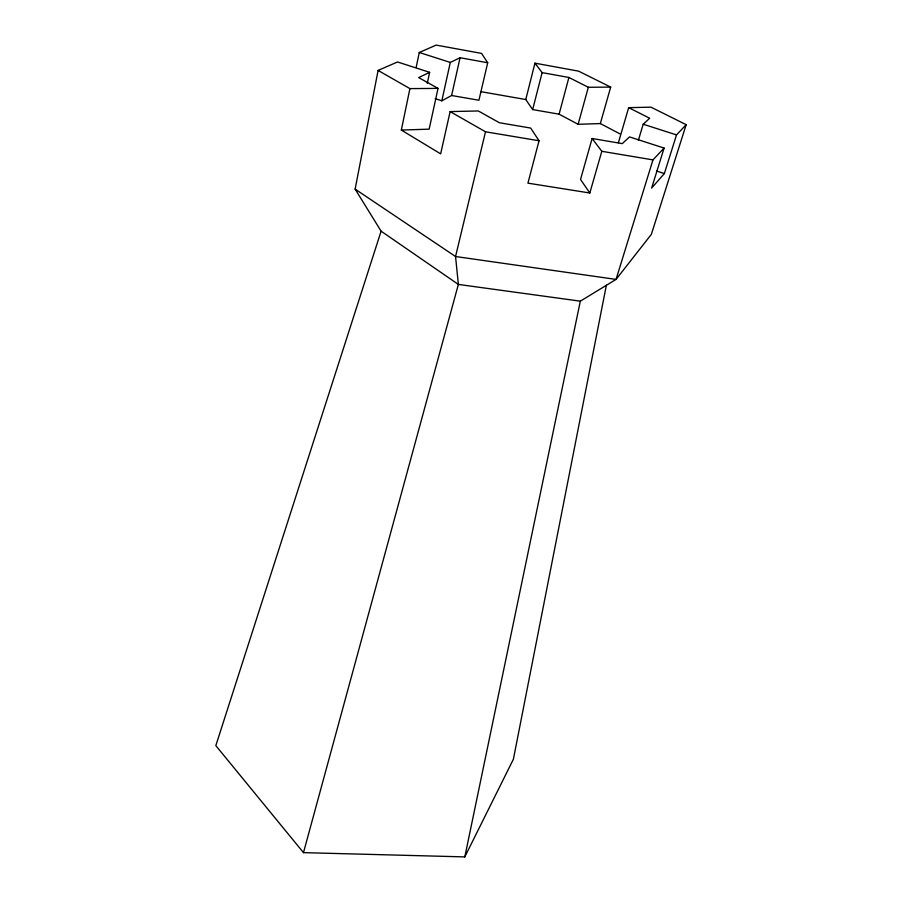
<?xml version="1.0" encoding="UTF-8"?>
<svg xmlns="http://www.w3.org/2000/svg" width="902" height="902" viewBox="0 0 902 902"><rect width="100%" height="100%" fill="white"/><g stroke="black" fill="none" stroke-linecap="round" stroke-linejoin="round"><path stroke-width="1.35" d="M618.434 142.64L628.683 107.654L650.985 107.169L686.174 124.679L651.345 234.373L616.055 279.406L580.324 301.167L458.363 284.423L381.106 231.171L355.129 189.127L378.096 70.435L397.523 61.967L429.634 72.34L427.3 83.288M606.358 285.257L513.385 759.247L464.812 856.9L303.478 852.638L215.826 745.627L381.106 231.171M589.818 192.994L580.538 179.453L592.107 138.502L601.814 151.299L589.818 192.994L527.929 183.151L539.035 140.768L530.669 128.061L499.381 122.74L478.342 110.969L450.132 111.589L440.65 153.859L401.334 130.068L409.914 88.61L378.096 70.435M416.138 67.549L419.261 52.485L436.196 45.1L481.555 53.398L487.711 62.757L478.917 100.246L451.62 95.511L441.833 100.81L435.192 98.645M464.812 856.9L580.324 301.167M429.634 72.34L418.697 77.583L438.022 88.396L429.149 129.155L401.334 130.068M441.833 100.81L450.301 62.43L460.065 57.739L487.711 62.757M451.62 95.511L460.065 57.739M450.132 111.589L485.502 131.782L455.555 256.518L458.363 284.423L303.478 852.638M525.765 99.536L534.954 63.163L578.61 71.157L610.688 87.111L600.337 123.574L578.126 124.307L559.105 114.182L532.654 109.582L525.765 99.536L480.969 91.677M532.654 109.582L542.125 72.622L534.954 63.163M559.105 114.182L568.903 77.471L542.125 72.622M578.126 124.307L588.329 87.28L610.688 87.111M638.402 140.216L643.205 124.228L649.666 118.241L628.683 107.654M592.107 138.502L622.267 143.632L629.528 136.912L664.097 148.075L652.958 159.891L616.055 279.406L455.555 256.518L355.129 189.127M664.097 148.075L651.639 188.056L664.346 173.567L676.523 134.905L686.174 124.679M409.914 88.61L438.022 88.396M485.502 131.782L539.035 140.768M601.814 151.299L652.958 159.891M419.261 52.485L450.301 62.43M643.205 124.228L676.523 134.905M656.487 170.997L664.346 173.567M568.903 77.471L588.329 87.28M600.337 123.574L619.821 133.789"/></g></svg>
